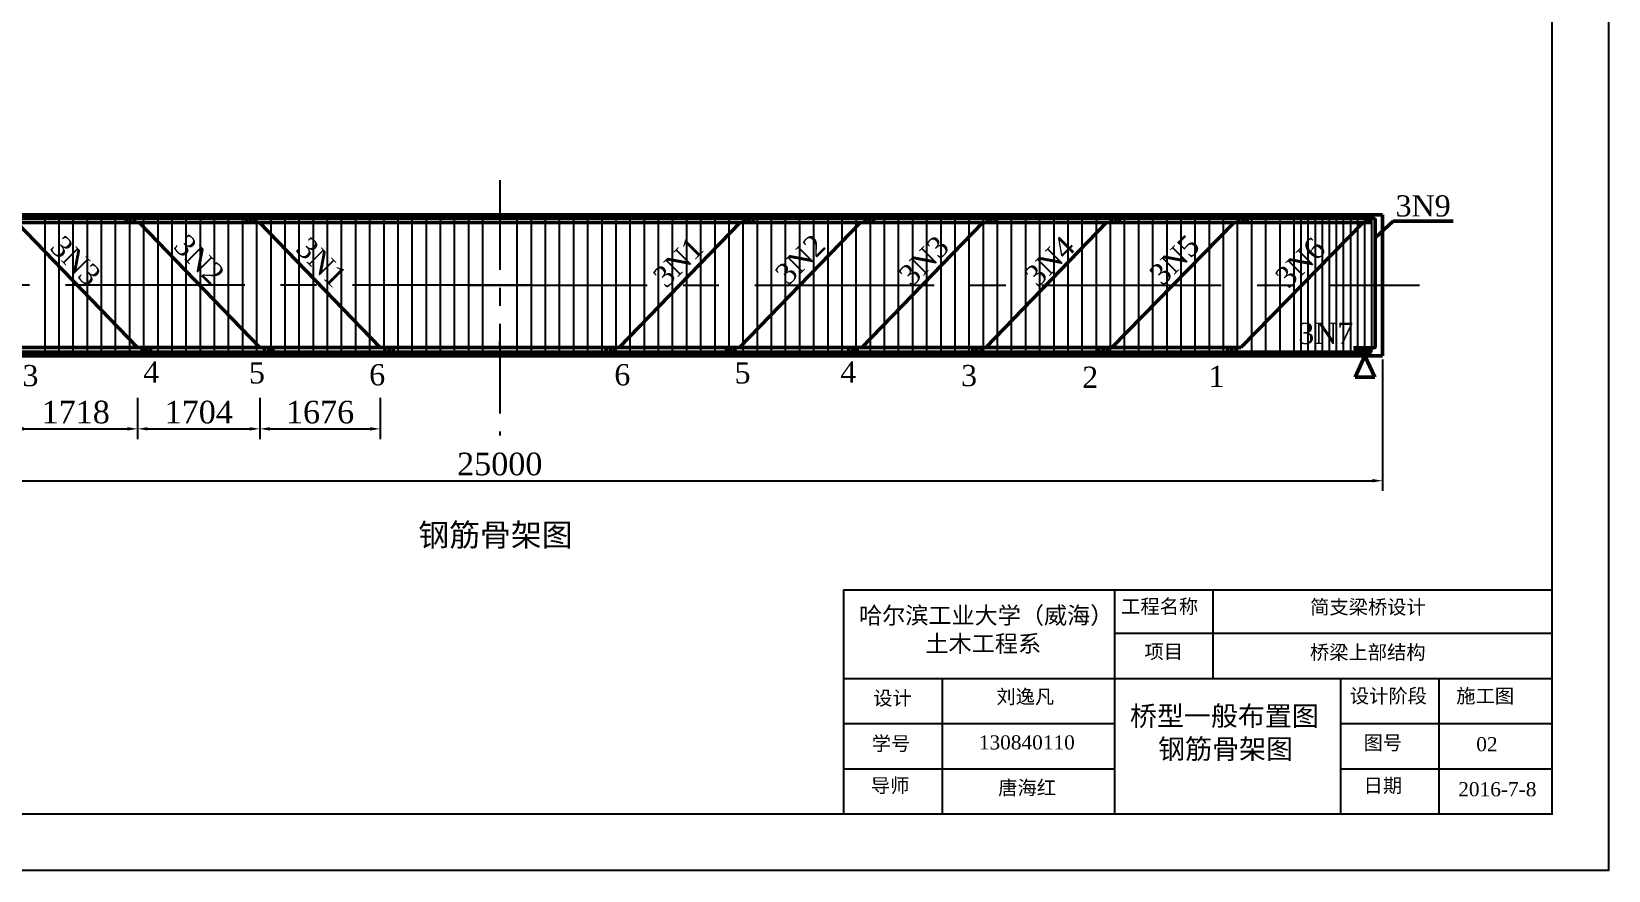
# Model space of a CAD drawing. Header units: millimetres. Extents: x -13981 to -5210, y -1943 to 2439.
# Drawn here: x -7107.8 to -6828.7, y 1072.5 to 1221 of the extents above; entities that cross this region are included whole.
import ezdxf

# ---------------------------------------------------------------- set-up
doc = ezdxf.new("R2010")
doc.units = ezdxf.units.MM
doc.linetypes.add('CENTER', pattern=[50.8, 31.75, -6.35, 6.35, -6.35])
doc.linetypes.add('CENTERX2', pattern=[101.6, 63.5, -12.7, 12.7, -12.7])
doc.layers.get('0').update_dxf_attribs({"lineweight": 50})
doc.layers.add('图层1', color=7, linetype='CENTER')
doc.layers.add('图框', color=7, linetype='Continuous')
doc.layers.add('注释 cm', color=7, linetype='Continuous', lineweight=25)
doc.styles.get("Standard").update_dxf_attribs({"font": 'times.ttf'})
doc.dimstyles.new('STANDARD 1.80', dxfattribs={"dimscale": 10, "dimtxt": 0.4, "dimasz": 0.18, "dimexe": 0.18, "dimexo": 0.0625, "dimgap": 0.09, "dimtad": 1, "dimdec": 0, "dimlfac": 80, "dimzin": 0, "dimdsep": 46, "dimtxsty": 'Standard', "dimcen": 0.09, "dimadec": 0, "dimazin": 0, "dimtfac": 1, "dimtdec": 0, "dimtofl": 0, "dimtmove": 2, "dimatfit": 3, "dimfxl": 1, "dimtolj": 1, "dimtzin": 0, "dimarcsym": 0})

# ---------------------------------------------------------------- blocks, each defined once
blk = doc.blocks.new('*D66')
at = {"layer": '注释 cm', "color": 0, "lineweight": -2, "transparency": 16777216}
for p, q in [((-7181.18, 1163.4), (-7181.18, 1139.7)), ((-6868.68, 1162.97), (-6868.68, 1139.7)), ((-7179.38, 1141.5), (-6870.48, 1141.5))]:
    blk.add_line(p, q, dxfattribs=at)
at = {"layer": '注释 cm', "color": 0, "transparency": 16777216}
for points in [[(-7179.38, 1141.8), (-7179.38, 1141.2), (-7181.18, 1141.5)], [(-6870.48, 1141.8), (-6870.48, 1141.2), (-6868.68, 1141.5)]]:
    blk.add_solid(points, dxfattribs=at)
at = {"layer": '注释 cm', "color": 0, "transparency": 16777216, "insert": (-7024.93, 1144.43), "char_height": 4, "attachment_point": 5}
blk.add_mtext('\\A1;25000', dxfattribs=at)
blk = doc.blocks.new('*D70')
at = {"layer": '注释 cm', "color": 0, "lineweight": -2, "transparency": 16777216}
for p, q in [((-7110.94, 1156.05), (-7110.94, 1148.88)), ((-7089.02, 1156.17), (-7089.02, 1148.88)), ((-7109.14, 1150.68), (-7090.82, 1150.68))]:
    blk.add_line(p, q, dxfattribs=at)
at = {"layer": '注释 cm', "color": 0, "transparency": 16777216}
for points in [[(-7109.14, 1150.98), (-7109.14, 1150.38), (-7110.94, 1150.68)], [(-7090.82, 1150.98), (-7090.82, 1150.38), (-7089.02, 1150.68)]]:
    blk.add_solid(points, dxfattribs=at)
at = {"layer": '注释 cm', "color": 0, "transparency": 16777216, "insert": (-7099.98, 1153.62), "char_height": 4, "attachment_point": 5}
blk.add_mtext('\\A1;1718', dxfattribs=at)
blk = doc.blocks.new('*D71')
at = {"layer": '注释 cm', "color": 0, "lineweight": -2, "transparency": 16777216}
for p, q in [((-7089.02, 1156.17), (-7089.02, 1148.88)), ((-7067.38, 1156.17), (-7067.38, 1148.88)), ((-7087.22, 1150.68), (-7069.18, 1150.68))]:
    blk.add_line(p, q, dxfattribs=at)
at = {"layer": '注释 cm', "color": 0, "transparency": 16777216}
for points in [[(-7087.22, 1150.98), (-7087.22, 1150.38), (-7089.02, 1150.68)], [(-7069.18, 1150.98), (-7069.18, 1150.38), (-7067.38, 1150.68)]]:
    blk.add_solid(points, dxfattribs=at)
at = {"layer": '注释 cm', "color": 0, "transparency": 16777216, "insert": (-7078.2, 1153.62), "char_height": 4, "attachment_point": 5}
blk.add_mtext('\\A1;1704', dxfattribs=at)
blk = doc.blocks.new('*D72')
at = {"layer": '注释 cm', "color": 0, "lineweight": -2, "transparency": 16777216}
for p, q in [((-7067.38, 1156.17), (-7067.38, 1148.88)), ((-7046.09, 1156.17), (-7046.09, 1148.88)), ((-7065.58, 1150.68), (-7047.89, 1150.68))]:
    blk.add_line(p, q, dxfattribs=at)
at = {"layer": '注释 cm', "color": 0, "transparency": 16777216}
for points in [[(-7065.58, 1150.98), (-7065.58, 1150.38), (-7067.38, 1150.68)], [(-7047.89, 1150.98), (-7047.89, 1150.38), (-7046.09, 1150.68)]]:
    blk.add_solid(points, dxfattribs=at)
at = {"layer": '注释 cm', "color": 0, "transparency": 16777216, "insert": (-7056.73, 1153.62), "char_height": 4, "attachment_point": 5}
blk.add_mtext('\\A1;1676', dxfattribs=at)

msp = doc.modelspace()

# ---------------------------------------------------------------- linework, layer by layer
for p, q in [((-7024.9293, 1187.9514), (-7180.4694, 1187.9514)), ((-7178.0543, 1188.5916), (-7024.9293, 1188.5916)), ((-7089.0194, 1165.1016), (-7110.412, 1187.1907)), ((-7088.7699, 1187.1907), (-7110.412, 1187.1907)), ((-7088.7699, 1187.1907), (-7091.8949, 1187.1907)), ((-7091.0636, 1187.1907), (-7091.0636, 1187.9514)), ((-7090.3324, 1187.1907), (-7090.3324, 1187.9514)), ((-7089.6012, 1187.1907), (-7089.6012, 1187.9514)), ((-7067.3773, 1165.1016), (-7088.7699, 1187.1907)), ((-7067.4778, 1187.1907), (-7088.7699, 1187.1907)), ((-7067.4778, 1187.1907), (-7070.6028, 1187.1907)), ((-7069.7715, 1187.1907), (-7069.7715, 1187.9514)), ((-7069.0403, 1187.1907), (-7069.0403, 1187.9514)), ((-7068.3091, 1187.1907), (-7068.3091, 1187.9514)), ((-7024.9293, 1187.1907), (-7067.4778, 1187.1907)), ((-7046.0852, 1165.1016), (-7067.4778, 1187.1907)), ((-6871.8043, 1188.5916), (-7024.9293, 1188.5916)), ((-7024.9293, 1187.9514), (-6870.6391, 1187.9514)), ((-7024.9293, 1187.1907), (-6982.3808, 1187.1907)), ((-7003.7734, 1165.1016), (-6982.3808, 1187.1907)), ((-7003.7734, 1165.1016), (-6982.3808, 1187.1907)), ((-6982.4813, 1165.1016), (-6961.0887, 1187.1907)), ((-6982.4813, 1165.1016), (-6961.0887, 1187.1907)), ((-6982.3808, 1187.1907), (-6961.0887, 1187.1907)), ((-6982.3808, 1187.1907), (-6979.2558, 1187.1907)), ((-6982.3808, 1187.1907), (-6961.0887, 1187.1907)), ((-6982.3808, 1187.1907), (-6979.2558, 1187.1907)), ((-6981.5495, 1187.1907), (-6981.5495, 1187.9514)), ((-6981.5495, 1187.1907), (-6981.5495, 1187.9514)), ((-6980.8183, 1187.1907), (-6980.8183, 1187.9514)), ((-6980.8183, 1187.1907), (-6980.8183, 1187.9514)), ((-6980.0871, 1187.1907), (-6980.0871, 1187.9514)), ((-6980.0871, 1187.1907), (-6980.0871, 1187.9514)), ((-6961.0887, 1187.1907), (-6939.4466, 1187.1907)), ((-6961.0887, 1187.1907), (-6957.9637, 1187.1907)), ((-6961.0887, 1187.1907), (-6939.4466, 1187.1907)), ((-6961.0887, 1187.1907), (-6957.9637, 1187.1907)), ((-6960.8392, 1165.1016), (-6939.4466, 1187.1907)), ((-6960.8392, 1165.1016), (-6939.4466, 1187.1907)), ((-6960.2574, 1187.1907), (-6960.2574, 1187.9514)), ((-6960.2574, 1187.1907), (-6960.2574, 1187.9514)), ((-6959.5262, 1187.1907), (-6959.5262, 1187.9514)), ((-6959.5262, 1187.1907), (-6959.5262, 1187.9514)), ((-6958.795, 1187.1907), (-6958.795, 1187.9514)), ((-6958.795, 1187.1907), (-6958.795, 1187.9514)), ((-6939.4466, 1187.1907), (-6917.5242, 1187.1907)), ((-6939.4466, 1187.1907), (-6936.3216, 1187.1907)), ((-6939.4466, 1187.1907), (-6917.5242, 1187.1907)), ((-6939.4466, 1187.1907), (-6936.3216, 1187.1907)), ((-6938.9168, 1165.1016), (-6917.5242, 1187.1907)), ((-6938.9168, 1165.1016), (-6917.5242, 1187.1907)), ((-6938.6153, 1187.1907), (-6938.6153, 1187.9514)), ((-6938.6153, 1187.1907), (-6938.6153, 1187.9514)), ((-6937.8841, 1187.1907), (-6937.8841, 1187.9514)), ((-6937.8841, 1187.1907), (-6937.8841, 1187.9514)), ((-6937.1529, 1187.1907), (-6937.1529, 1187.9514)), ((-6937.1529, 1187.1907), (-6937.1529, 1187.9514)), ((-6917.5242, 1187.1907), (-6894.9364, 1187.1907)), ((-6917.5242, 1187.1907), (-6914.3992, 1187.1907)), ((-6917.5242, 1187.1907), (-6894.9364, 1187.1907)), ((-6917.5242, 1187.1907), (-6914.3992, 1187.1907)), ((-6916.6929, 1187.1907), (-6916.6929, 1187.9514)), ((-6916.6929, 1187.1907), (-6916.6929, 1187.9514)), ((-6916.5983, 1165.1016), (-6894.9364, 1187.1907)), ((-6916.5983, 1165.1016), (-6894.9364, 1187.1907)), ((-6915.9617, 1187.1907), (-6915.9617, 1187.9514)), ((-6915.9617, 1187.1907), (-6915.9617, 1187.9514)), ((-6915.2305, 1187.1907), (-6915.2305, 1187.9514)), ((-6915.2305, 1187.1907), (-6915.2305, 1187.9514)), ((-6894.9364, 1187.1907), (-6872.1239, 1187.1907)), ((-6894.9364, 1187.1907), (-6891.8114, 1187.1907)), ((-6894.9364, 1187.1907), (-6872.1239, 1187.1907)), ((-6894.9364, 1187.1907), (-6891.8114, 1187.1907)), ((-6894.1051, 1187.1907), (-6894.1051, 1187.9514)), ((-6894.1051, 1187.1907), (-6894.1051, 1187.9514)), ((-6872.1239, 1187.1907), (-6893.7845, 1165.1016)), ((-6872.1239, 1187.1907), (-6893.7845, 1165.1016)), ((-6893.3739, 1187.1907), (-6893.3739, 1187.9514)), ((-6893.3739, 1187.1907), (-6893.3739, 1187.9514)), ((-6892.6427, 1187.1907), (-6892.6427, 1187.9514)), ((-6892.6427, 1187.1907), (-6892.6427, 1187.9514)), ((-6872.1239, 1187.1907), (-6870.6391, 1187.1907)), ((-6868.6793, 1188.5916), (-6871.8043, 1188.5916)), ((-6868.6793, 1188.5916), (-6871.8043, 1188.5916)), ((-6871.5854, 1187.1907), (-6871.5854, 1187.9514)), ((-6870.9477, 1187.1907), (-6870.9477, 1187.9514)), ((-6870.6391, 1187.9514), (-6870.3123, 1187.9514)), ((-6869.9664, 1187.6055), (-6869.9664, 1165.3562)), ((-6869.9664, 1184.4711), (-6866.8167, 1187.4175)), ((-6868.6793, 1163.5916), (-6868.6793, 1188.5916)), ((-6866.8167, 1187.4175), (-6856.2135, 1187.4175)), ((-7024.9293, 1164.2529), (-7155.2418, 1164.2529)), ((-7089.0194, 1165.1016), (-7110.9418, 1165.1016)), ((-7085.8944, 1165.1016), (-7089.0194, 1165.1016)), ((-7067.3773, 1165.1016), (-7089.0194, 1165.1016)), ((-7088.1881, 1165.1016), (-7088.1881, 1164.3409)), ((-7087.4569, 1165.1016), (-7087.4569, 1164.3409)), ((-7086.7257, 1165.1016), (-7086.7257, 1164.3409)), ((-7064.2523, 1165.1016), (-7067.3773, 1165.1016)), ((-7046.0852, 1165.1016), (-7067.3773, 1165.1016)), ((-7066.546, 1165.1016), (-7066.546, 1164.3409)), ((-7065.8148, 1165.1016), (-7065.8148, 1164.3409)), ((-7065.0836, 1165.1016), (-7065.0836, 1164.3409)), ((-7024.9293, 1165.1016), (-7046.0852, 1165.1016)), ((-7042.9602, 1165.1016), (-7046.0852, 1165.1016)), ((-7045.2539, 1165.1016), (-7045.2539, 1164.3409)), ((-7044.5227, 1165.1016), (-7044.5227, 1164.3409)), ((-7043.7915, 1165.1016), (-7043.7915, 1164.3409)), ((-7024.9293, 1165.1016), (-7003.7734, 1165.1016)), ((-7024.9293, 1164.2529), (-6894.6168, 1164.2529)), ((-7006.8984, 1165.1016), (-7003.7734, 1165.1016)), ((-7006.8984, 1165.1016), (-7003.7734, 1165.1016)), ((-7006.0671, 1165.1016), (-7006.0671, 1164.3409)), ((-7006.0671, 1165.1016), (-7006.0671, 1164.3409)), ((-7005.3359, 1165.1016), (-7005.3359, 1164.3409)), ((-7005.3359, 1165.1016), (-7005.3359, 1164.3409)), ((-7004.6047, 1165.1016), (-7004.6047, 1164.3409)), ((-7004.6047, 1165.1016), (-7004.6047, 1164.3409)), ((-7003.7734, 1165.1016), (-6982.4813, 1165.1016)), ((-7003.7734, 1165.1016), (-6982.4813, 1165.1016)), ((-6985.6063, 1165.1016), (-6982.4813, 1165.1016)), ((-6985.6063, 1165.1016), (-6982.4813, 1165.1016)), ((-6984.775, 1165.1016), (-6984.775, 1164.3409)), ((-6984.775, 1165.1016), (-6984.775, 1164.3409)), ((-6984.0438, 1165.1016), (-6984.0438, 1164.3409)), ((-6984.0438, 1165.1016), (-6984.0438, 1164.3409)), ((-6983.3126, 1165.1016), (-6983.3126, 1164.3409)), ((-6983.3126, 1165.1016), (-6983.3126, 1164.3409)), ((-6982.4813, 1165.1016), (-6960.8392, 1165.1016)), ((-6982.4813, 1165.1016), (-6960.8392, 1165.1016)), ((-6963.9642, 1165.1016), (-6960.8392, 1165.1016)), ((-6963.9642, 1165.1016), (-6960.8392, 1165.1016)), ((-6963.1329, 1165.1016), (-6963.1329, 1164.3409)), ((-6963.1329, 1165.1016), (-6963.1329, 1164.3409)), ((-6962.4017, 1165.1016), (-6962.4017, 1164.3409)), ((-6962.4017, 1165.1016), (-6962.4017, 1164.3409)), ((-6961.6705, 1165.1016), (-6961.6705, 1164.3409)), ((-6961.6705, 1165.1016), (-6961.6705, 1164.3409)), ((-6960.8392, 1165.1016), (-6938.9168, 1165.1016)), ((-6960.8392, 1165.1016), (-6938.9168, 1165.1016)), ((-6942.0418, 1165.1016), (-6938.9168, 1165.1016)), ((-6942.0418, 1165.1016), (-6938.9168, 1165.1016)), ((-6941.2105, 1165.1016), (-6941.2105, 1164.3409)), ((-6941.2105, 1165.1016), (-6941.2105, 1164.3409)), ((-6940.4793, 1165.1016), (-6940.4793, 1164.3409)), ((-6940.4793, 1165.1016), (-6940.4793, 1164.3409)), ((-6939.7481, 1165.1016), (-6939.7481, 1164.3409)), ((-6939.7481, 1165.1016), (-6939.7481, 1164.3409)), ((-6938.9168, 1165.1016), (-6916.5983, 1165.1016)), ((-6938.9168, 1165.1016), (-6916.5983, 1165.1016)), ((-6919.7233, 1165.1016), (-6916.5983, 1165.1016)), ((-6919.7233, 1165.1016), (-6916.5983, 1165.1016)), ((-6918.892, 1165.1016), (-6918.892, 1164.3409)), ((-6918.892, 1165.1016), (-6918.892, 1164.3409)), ((-6918.1608, 1165.1016), (-6918.1608, 1164.3409)), ((-6918.1608, 1165.1016), (-6918.1608, 1164.3409)), ((-6917.4296, 1165.1016), (-6917.4296, 1164.3409)), ((-6917.4296, 1165.1016), (-6917.4296, 1164.3409)), ((-6916.5983, 1165.1016), (-6893.7845, 1165.1016)), ((-6916.5983, 1165.1016), (-6893.7845, 1165.1016)), ((-6896.9095, 1165.1016), (-6893.7845, 1165.1016)), ((-6896.9095, 1165.1016), (-6893.7845, 1165.1016)), ((-6896.0782, 1165.1016), (-6896.0782, 1164.3409)), ((-6896.0782, 1165.1016), (-6896.0782, 1164.3409)), ((-6895.347, 1165.1016), (-6895.347, 1164.3409)), ((-6895.347, 1165.1016), (-6895.347, 1164.3409)), ((-6894.6168, 1164.2529), (-6870.6391, 1164.2529)), ((-6894.6158, 1165.1016), (-6894.6158, 1164.3409)), ((-6894.6158, 1165.1016), (-6894.6158, 1164.3409)), ((-6870.3028, 1165.0198), (-6873.8536, 1165.0198)), ((-6873.4175, 1165.0198), (-6873.4175, 1164.2529)), ((-6872.8199, 1165.0198), (-6872.8199, 1164.2529)), ((-6872.2223, 1165.0198), (-6872.2223, 1164.2529)), ((-6871.6821, 1165.0198), (-6871.6821, 1164.2529)), ((-6871.1242, 1165.0198), (-6871.1242, 1164.2529)), ((-6868.6793, 1163.5916), (-6868.6793, 1164.0291)), ((-7178.0543, 1163.5916), (-7024.9293, 1163.5916)), ((-6871.8043, 1163.5916), (-7024.9293, 1163.5916)), ((-6871.8043, 1163.5916), (-6873.5621, 1159.8491)), ((-6871.8043, 1163.5916), (-6868.6793, 1163.5916)), ((-6871.8043, 1163.5916), (-6870.0464, 1159.8491)), ((-6871.8043, 1159.8491), (-6873.5621, 1159.8491)), ((-6871.8043, 1159.8491), (-6870.0464, 1159.8491))]:
    msp.add_line(p, q)
for centre, radius, start, end in [((-6870.3123, 1187.6055), 0.3459, 0, 90), ((-6870.3028, 1165.3562), 0.3364, 270, 0)]:
    msp.add_arc(centre, radius, start, end)
at = {"layer": '图层1', "ltscale": 0.5}
msp.add_line((-7024.9293, 1194.6806), (-7024.9293, 1149.528), dxfattribs=at)
msp.add_line((-7024.9293, 1194.6806), (-7024.9293, 1149.528), dxfattribs=at)
at = {"layer": '图层1', "linetype": 'CENTERX2', "ltscale": 0.5}
msp.add_line((-7030.5939, 1176.0916), (-6862.1588, 1176.0916), dxfattribs=at)
at = {"layer": '图层1'}
for p, q in [((-7024.9293, 1165.8116), (-7024.9293, 1166.1666)), ((-7024.9293, 1165.8116), (-7024.9293, 1166.1666)), ((-7024.9293, 1165.4566), (-7024.9293, 1165.8116)), ((-7024.9293, 1165.4566), (-7024.9293, 1165.8116)), ((-6884.9816, 1164.2529), (-6897.4816, 1164.2529)), ((-6884.9816, 1164.2529), (-6897.4816, 1164.2529)), ((-6871.8043, 1163.5916), (-6884.3043, 1163.589))]:
    msp.add_line(p, q, dxfattribs=at)
at = {"layer": '图框', "ltscale": 3}
for p, q in [((-6964.112, 1122.1764), (-6838.7042, 1122.1764)), ((-6964.112, 1122.1764), (-6964.112, 1082.5095)), ((-6916.1077, 1122.1764), (-6916.1077, 1082.5095)), ((-6898.7042, 1122.1764), (-6898.7042, 1106.5029)), ((-6916.1077, 1114.5007), (-6838.7042, 1114.5007)), ((-6964.112, 1106.5029), (-6838.7042, 1106.5029)), ((-6946.6088, 1106.5029), (-6946.6088, 1082.5095)), ((-6876.1077, 1106.5029), (-6876.1077, 1082.5095)), ((-6858.7042, 1106.5029), (-6858.7042, 1082.5095)), ((-6964.112, 1098.5051), (-6916.1077, 1098.5051)), ((-6964.112, 1098.5051), (-6928.7042, 1098.5051)), ((-6876.1077, 1098.5051), (-6838.7042, 1098.5051)), ((-6964.112, 1090.5073), (-6916.1077, 1090.5073)), ((-6964.112, 1090.5073), (-6928.7042, 1090.5073)), ((-6876.1077, 1090.5073), (-6838.7042, 1090.5073))]:
    msp.add_line(p, q, dxfattribs=at)
msp.add_lwpolyline([(-7248.7042, 1369.5095), (-6828.7042, 1369.5095), (-6828.7042, 1072.5095), (-7248.7042, 1072.5095)], close=True, dxfattribs=at)
at = {"layer": '图框', "ltscale": 3, "const_width": 0.32}
msp.add_lwpolyline([(-7218.7042, 1082.5095), (-6838.7042, 1082.5095), (-6838.7042, 1359.5095), (-7218.7042, 1359.5095)], close=True, dxfattribs=at)
at = {"layer": '注释 cm'}
for p, q in [((-7105.4694, 1187.9514), (-7105.4694, 1164.2529)), ((-7102.9694, 1187.9514), (-7102.9694, 1164.2529)), ((-7100.4694, 1187.9514), (-7100.4694, 1164.2529)), ((-7097.9694, 1187.9514), (-7097.9694, 1164.2529)), ((-7095.4694, 1187.9514), (-7095.4694, 1164.2529)), ((-7092.9694, 1187.9514), (-7092.9694, 1164.2529)), ((-7090.4694, 1187.9514), (-7090.4694, 1164.2529)), ((-7087.9694, 1187.9514), (-7087.9694, 1164.2529)), ((-7085.4694, 1187.9514), (-7085.4694, 1164.2529)), ((-7082.9694, 1187.9514), (-7082.9694, 1164.2529)), ((-7082.9694, 1187.9514), (-7082.9694, 1164.2529)), ((-7080.4694, 1187.9514), (-7080.4694, 1164.2529)), ((-7077.9694, 1187.9514), (-7077.9694, 1164.2529)), ((-7075.4694, 1187.9514), (-7075.4694, 1164.2529)), ((-7072.9694, 1187.9514), (-7072.9694, 1164.2529)), ((-7070.4694, 1187.9514), (-7070.4694, 1164.2529)), ((-7067.9694, 1187.9514), (-7067.9694, 1164.2529)), ((-7065.4694, 1187.9514), (-7065.4694, 1164.2529)), ((-7062.9694, 1187.9514), (-7062.9694, 1164.2529)), ((-7060.4694, 1187.9514), (-7060.4694, 1164.2529)), ((-7057.9694, 1187.9514), (-7057.9694, 1164.2529)), ((-7055.4694, 1187.9514), (-7055.4694, 1164.2529)), ((-7055.4694, 1187.9514), (-7055.4694, 1164.2529)), ((-7052.9694, 1187.9514), (-7052.9694, 1164.2529)), ((-7050.4694, 1187.9514), (-7050.4694, 1164.2529)), ((-7047.9694, 1187.9514), (-7047.9694, 1164.2529)), ((-7045.4694, 1187.9514), (-7045.4694, 1164.2529)), ((-7042.9694, 1187.9514), (-7042.9694, 1164.2529)), ((-7040.4694, 1187.9514), (-7040.4694, 1164.2529)), ((-7037.9694, 1187.9514), (-7037.9694, 1164.2529)), ((-7035.4694, 1187.9514), (-7035.4694, 1164.2529)), ((-7032.9694, 1187.9514), (-7032.9694, 1164.2529)), ((-7030.4694, 1187.9514), (-7030.4694, 1164.2529)), ((-7027.9694, 1187.9514), (-7027.9694, 1164.2529)), ((-7021.8891, 1187.9514), (-7021.8891, 1164.2529)), ((-7019.3891, 1187.9514), (-7019.3891, 1164.2529)), ((-7016.8891, 1187.9514), (-7016.8891, 1164.2529)), ((-7014.3891, 1187.9514), (-7014.3891, 1164.2529)), ((-7011.8891, 1187.9514), (-7011.8891, 1164.2529)), ((-7009.3891, 1187.9514), (-7009.3891, 1164.2529)), ((-7006.8891, 1187.9514), (-7006.8891, 1164.2529)), ((-7004.3891, 1187.9514), (-7004.3891, 1164.2529)), ((-7001.8891, 1187.9514), (-7001.8891, 1164.2529)), ((-6999.3891, 1187.9514), (-6999.3891, 1164.2529)), ((-6996.8891, 1187.9514), (-6996.8891, 1164.2529)), ((-6994.3891, 1187.9514), (-6994.3891, 1164.2529)), ((-6994.3891, 1187.9514), (-6994.3891, 1164.2529)), ((-6991.8891, 1187.9514), (-6991.8891, 1164.2529)), ((-6989.3891, 1187.9514), (-6989.3891, 1164.2529)), ((-6986.8891, 1187.9514), (-6986.8891, 1164.2529)), ((-6984.3891, 1187.9514), (-6984.3891, 1164.2529)), ((-6981.8891, 1187.9514), (-6981.8891, 1164.2529)), ((-6979.3891, 1187.9514), (-6979.3891, 1164.2529)), ((-6976.8891, 1187.9514), (-6976.8891, 1164.2529)), ((-6974.3891, 1187.9514), (-6974.3891, 1164.2529)), ((-6971.8891, 1187.9514), (-6971.8891, 1164.2529)), ((-6969.3891, 1187.9514), (-6969.3891, 1164.2529)), ((-6966.8891, 1187.9514), (-6966.8891, 1164.2529)), ((-6966.8891, 1187.9514), (-6966.8891, 1164.2529)), ((-6964.3891, 1187.9514), (-6964.3891, 1164.2529)), ((-6961.8891, 1187.9514), (-6961.8891, 1164.2529)), ((-6959.3891, 1187.9514), (-6959.3891, 1164.2529)), ((-6956.8891, 1187.9514), (-6956.8891, 1164.2529)), ((-6954.3891, 1187.9514), (-6954.3891, 1164.2529)), ((-6951.8891, 1187.9514), (-6951.8891, 1164.2529)), ((-6949.3891, 1187.9514), (-6949.3891, 1164.2529)), ((-6946.8891, 1187.9514), (-6946.8891, 1164.2529)), ((-6944.3891, 1187.9514), (-6944.3891, 1164.2529)), ((-6941.8891, 1187.9514), (-6941.8891, 1164.2529)), ((-6939.3891, 1187.9514), (-6939.3891, 1164.2529)), ((-6939.3891, 1187.9514), (-6939.3891, 1164.2529)), ((-6936.8891, 1187.9514), (-6936.8891, 1164.2529)), ((-6934.3891, 1187.9514), (-6934.3891, 1164.2529)), ((-6931.8891, 1187.9514), (-6931.8891, 1164.2529)), ((-6929.3891, 1187.9514), (-6929.3891, 1164.2529)), ((-6926.8891, 1187.9514), (-6926.8891, 1164.2529)), ((-6924.3891, 1187.9514), (-6924.3891, 1164.2529)), ((-6921.8891, 1187.9514), (-6921.8891, 1164.2529)), ((-6919.3891, 1187.9514), (-6919.3891, 1164.2529)), ((-6916.8891, 1187.9514), (-6916.8891, 1164.2529)), ((-6914.3891, 1187.9514), (-6914.3891, 1164.2529)), ((-6911.8891, 1187.9514), (-6911.8891, 1164.2529)), ((-6911.8891, 1187.9514), (-6911.8891, 1164.2529)), ((-6909.3891, 1187.9514), (-6909.3891, 1164.2529)), ((-6906.8891, 1187.9514), (-6906.8891, 1164.2529)), ((-6904.3891, 1187.9514), (-6904.3891, 1164.2529)), ((-6901.8891, 1187.9514), (-6901.8891, 1164.2529)), ((-6899.3891, 1187.9514), (-6899.3891, 1164.2529)), ((-6896.8891, 1187.9514), (-6896.8891, 1164.2529)), ((-6894.3891, 1187.9514), (-6894.3891, 1164.2529)), ((-6891.8891, 1187.9514), (-6891.8891, 1164.2529)), ((-6889.3891, 1187.9514), (-6889.3891, 1164.2529)), ((-6886.8891, 1187.9514), (-6886.8891, 1164.2529)), ((-6884.3891, 1187.9514), (-6884.3891, 1164.2529)), ((-6883.1391, 1187.9514), (-6883.1391, 1164.2529)), ((-6881.8891, 1187.9514), (-6881.8891, 1164.2529)), ((-6880.6391, 1187.9514), (-6880.6391, 1164.2529)), ((-6879.3891, 1187.9514), (-6879.3891, 1164.2529)), ((-6878.1391, 1187.9514), (-6878.1391, 1164.2529)), ((-6876.8891, 1187.9514), (-6876.8891, 1164.2529)), ((-6875.6391, 1187.9514), (-6875.6391, 1164.2529)), ((-6874.3891, 1187.9514), (-6874.3891, 1164.2529)), ((-6873.1391, 1187.9514), (-6873.1391, 1164.2529)), ((-6871.8891, 1187.9514), (-6871.8891, 1164.2529)), ((-6870.6391, 1187.9514), (-6870.6391, 1164.2529))]:
    msp.add_line(p, q, dxfattribs=at)
at = {"layer": '注释 cm', "linetype": 'CENTERX2', "ltscale": 0.5}
msp.add_line((-7019.2646, 1176.0916), (-7186.2185, 1176.0916), dxfattribs=at)

# ---------------------------------------------------------------- texts
at = {"char_height": 3.75}
for s, width, gutter_width, insert, attachment_point in [('3N9', 1661.1262, 3000, (-6856.6338, 1192.0226), 3), ('3N7', 1661.1262, 3000, (-6873.8527, 1169.4615), 3), ('3N7', 1661.1262, 3000, (-6873.8527, 1169.4615), 3), ('3', 581.544294, 1500, (-7109.4018, 1161.9861), 1), ('4', 627.274437, 1500, (-7088.0307, 1162.5879), 1), ('5', 611.48893, 1500, (-7069.3205, 1162.464), 1), ('6', 345.19526, 1500, (-7048.0378, 1162.1303), 1), ('6', 345.19526, 1500, (-7001.8207, 1162.1303), 3), ('5', 611.48893, 1500, (-6980.5381, 1162.464), 3), ('4', 627.274437, 1500, (-6961.8278, 1162.5879), 3), ('3', 581.544294, 1500, (-6940.4567, 1161.9861), 3), ('2', 496.753565, 1500, (-6919.0199, 1161.6891), 3), ('1', 484.334788, 1500, (-6896.6659, 1161.8442), 3)]:
    msp.add_mtext_dynamic_manual_height_columns(s, width=width, gutter_width=gutter_width, heights=[0], dxfattribs=dict(at, insert=insert, attachment_point=attachment_point))
for s, width, insert, attachment_point, rotation in [('3N3', 935.157593, (-7102.09, 1185.2077), 1, 315), ('3N2', 935.157593, (-7080.2212, 1185.4511), 1, 315), ('3N1', 935.157593, (-7058.6104, 1184.9658), 1, 315), ('3N1', 935.157593, (-6991.2481, 1184.9658), 3, 45), ('3N1', 935.157593, (-6991.2481, 1184.9658), 3, 45), ('3N2', 935.157593, (-6969.6373, 1185.4511), 3, 45), ('3N2', 935.157593, (-6969.6373, 1185.4511), 3, 45), ('3N3', 935.157593, (-6947.7685, 1185.2077), 3, 45), ('3N3', 935.157593, (-6947.7685, 1185.2077), 3, 45), ('3N4', 1165.114366, (-6925.4847, 1185.131), 3, 45), ('3N4', 1165.114366, (-6925.4847, 1185.131), 3, 45), ('3N5', 1295.423377, (-6903.3883, 1185.3736), 3, 45), ('3N5', 1295.423377, (-6903.3883, 1185.3736), 3, 45), ('3N6', 1825, (-6881.1299, 1184.8883), 3, 45), ('3N6', 1825, (-6881.1299, 1184.8883), 3, 45)]:
    msp.add_mtext_dynamic_manual_height_columns(s, width=width, gutter_width=3000, heights=[0], dxfattribs=dict(at, insert=insert, attachment_point=attachment_point, rotation=rotation))
at = {"layer": '注释 cm', "attachment_point": 1}
for s, width, gutter_width, insert, char_height in [('\\pi2.6785;{\\fSimSun|b0|i0|c134|p2;钢筋骨架图}', 33.290058, 12.5, (-7042.0094, 1133.9112), 4), ('\\pi0.8556;{\\fSimSun|b0|i0|c134|p2;哈尔滨工业大学（威海）\\P\\pi12.613;土木工程系}', 46.091087, 40, (-6962.1969, 1119.1687), 3), ('{\\fSimSun|b0|i0|c134|p2;工程名称}', 14.304433, 40, (-6914.9505, 1120.4977), 2.5), ('{\\fSimSun|b0|i0|c134|p2;简支梁桥设计}', 57.898008, 40, (-6881.4982, 1120.3992), 2.5), ('{\\fSimSun|b0|i0|c134|p2;项目}', 7.702726, 12.5, (-6910.8201, 1112.4953), 2.5), ('{\\fSimSun|b0|i0|c134|p2;桥梁上部结构}', 28.519682, 12.5, (-6881.5296, 1112.3828), 2.5), ('{\\fSimSun|b0|i0|c134|p2;设计}', 13.91897, 12.5, (-6958.8297, 1104.2682), 2.5), ('{\\fSimSun|b0|i0|c134|p2;刘逸凡}', 18.108175, 12.5, (-6937.0365, 1104.5276), 2.5), ('{\\fSimSun|b0|i0|c134|p2;设计阶段}', 15.775389, 12.5, (-6874.4796, 1104.66), 2.5), ('{\\fSimSun|b0|i0|c134|p2;施工图}', 14.235646, 12.5, (-6855.6343, 1104.66), 2.5), ('\\pi1.2872;{\\fSimSun|b0|i0|c134|p2;桥型一般布置图\\P\\pi6.2732;钢筋骨架图}', 36.987726, 12.5, (-6914.679, 1101.611), 3.5), ('{\\fSimSun|b0|i0|c134|p2;学号}', 8.243271, 12.5, (-6959.0837, 1096.2328), 2.5), ('130840110', 12.567609, 12.5, (-6940.1446, 1096.4249), 2.5), ('{\\fSimSun|b0|i0|c134|p2;图号}', 8.270233, 12.5, (-6872.0452, 1096.3704), 2.5), ('02', 10.547596, 12.5, (-6852.1006, 1096.1154), 2.5), ('{\\fSimSun|b0|i0|c134|p2;导师}', 7.837865, 12.5, (-6959.2529, 1088.7895), 2.5), ('{\\fSimSun|b0|i0|c134|p2;唐海红}', 15.100447, 12.5, (-6936.7037, 1088.4066), 2.5), ('{\\fSimSun|b0|i0|c134|p2;日期}', 7.863503, 12.5, (-6872.0392, 1088.8081), 2.5), ('{\\fTimes New Roman|b0|i0|c0|p18;2016-7-8}', 13.827103, 12.5, (-6855.2915, 1088.1436), 2.5)]:
    msp.add_mtext_dynamic_manual_height_columns(s, width=width, gutter_width=gutter_width, heights=[0], dxfattribs=dict(at, insert=insert, char_height=char_height))

# ---------------------------------------------------------------- dimensions: what is measured, and where the dimension line sits
at = {"layer": '注释 cm'}
dim = msp.add_linear_dim(base=(-6868.6793, 1141.4966), p1=(-7181.1793, 1164.0291), p2=(-6868.6793, 1163.5916), dimstyle='STANDARD 1.80', dxfattribs=at)
dim.commit()
dim.dimension.update_dxf_attribs({"geometry": '*D66', "text_midpoint": (-7024.9293, 1144.4312)})
for base, p1, p2, text, picture, middle in [((-7089.0194, 1150.6823), (-7110.9418, 1156.6795), (-7089.0194, 1156.7948), '1718', '*D70', (-7099.9806, 1153.6227)), ((-7067.3773, 1150.6823), (-7089.0194, 1156.7948), (-7067.3773, 1156.7948), '1704', '*D71', (-7078.1983, 1153.6227)), ((-7046.0852, 1150.6823), (-7067.3773, 1156.7948), (-7046.0852, 1156.7948), '1676', '*D72', (-7056.7312, 1153.6227))]:
    dim = msp.add_linear_dim(base=base, p1=p1, p2=p2, text=text, dimstyle='STANDARD 1.80', dxfattribs=at)
    dim.commit()
    dim.dimension.update_dxf_attribs({"geometry": picture, "text_midpoint": middle})

doc.saveas('drawing.dxf')
